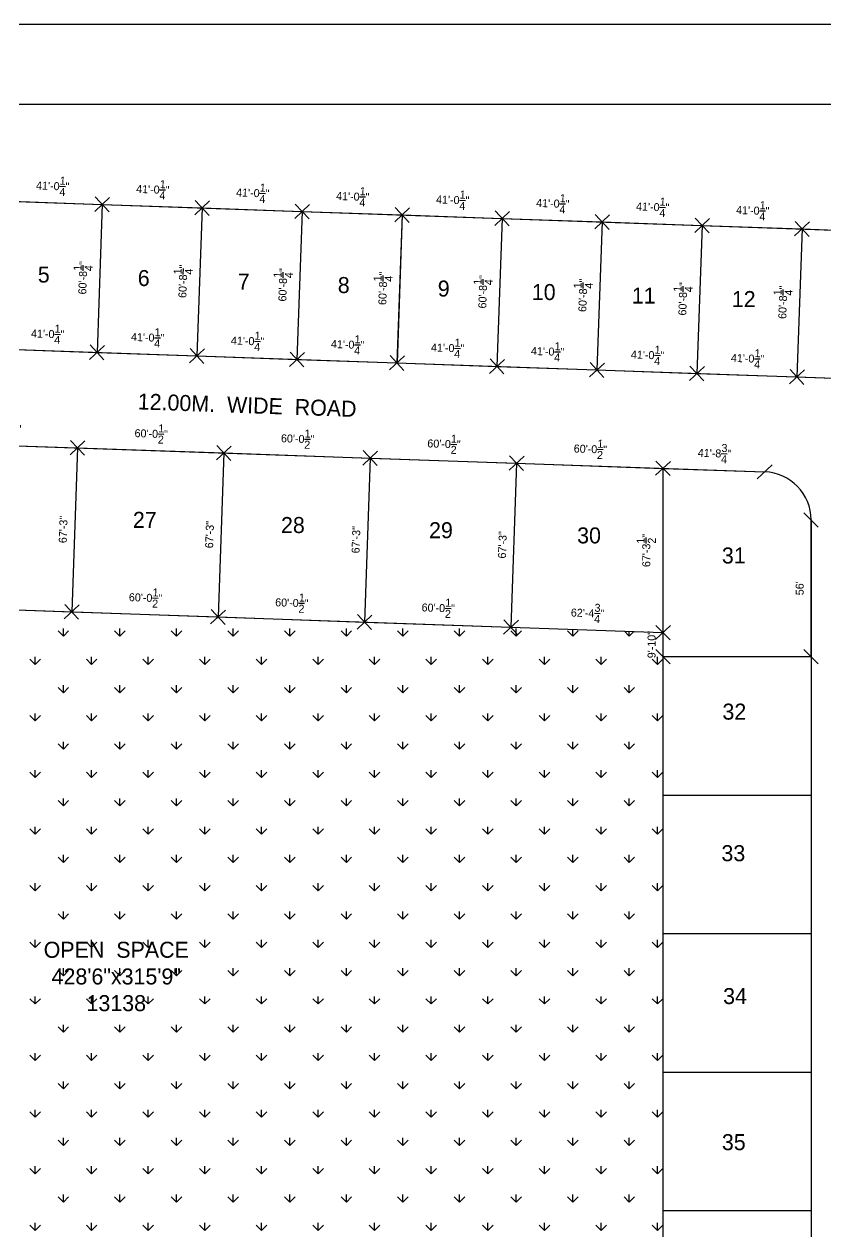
# Model space of a CAD drawing. Header units: inches. Extents: x 250 to 814, y -1477 to -285.
# Drawn here: x 511.05 to 521.06, y -847.08 to -831.99 of the extents above; entities that cross this region are included whole.
import ezdxf

# ---------------------------------------------------------------- set-up
doc = ezdxf.new("R2010")
doc.units = ezdxf.units.IN
doc.header["$MEASUREMENT"] = 0
doc.styles.get("Standard").update_dxf_attribs({"font": 'FRAMDCN.TTF', "height": 0.2})
doc.styles.add('style1', font='FRAMDCN.TTF', dxfattribs={"height": 0.1})
doc.dimstyles.new('Copy of 1000', dxfattribs={"dimtxt": 0.18, "dimasz": 0.18, "dimexe": 0.18, "dimexo": 0.0625, "dimgap": 0.09, "dimtad": 1, "dimtoh": 1, "dimlfac": 393.7, "dimzin": 0, "dimdsep": 46, "dimlunit": 4, "dimtxsty": 'Standard', "dimblk": 'OBLIQUE', "dimcen": 0.09, "dimse1": 1, "dimse2": 1, "dimadec": 0, "dimazin": 0, "dimtfac": 1, "dimtofl": 0, "dimtmove": 0, "dimatfit": 3, "dimfxl": 1, "dimtolj": 1, "dimtzin": 0, "dimarcsym": 0})

# ---------------------------------------------------------------- blocks, each defined once
blk = doc.blocks.new('_Oblique')
at = {"color": 0, "linetype": 'ByBlock', "lineweight": -2}
blk.add_line((-0.5, -0.5), (0.5, 0.5), dxfattribs=at)
blk = doc.blocks.new('*D43')
at = {"color": 0, "lineweight": -2, "transparency": 16777216}
blk.add_line((510.772, -834.198), (512.022, -834.241), dxfattribs=at)
at = {"layer": 'Defpoints', "color": 0, "transparency": 16777216}
for p in [(510.772, -834.198), (512.022, -834.241), (512.022, -834.241)]:
    blk.add_point(p, dxfattribs=at)
at = {"color": 0, "lineweight": -2, "transparency": 16777216, "xscale": 0.18, "yscale": 0.18, "zscale": 0.18}
for p, rotation in [((510.772, -834.198), 177.9953626164043), ((512.022, -834.241), 357.9953626164043)]:
    blk.add_blockref('_Oblique', p, dxfattribs=dict(at, rotation=rotation))
at = {"color": 0, "transparency": 16777216, "insert": (511.404, -834.011), "char_height": 0.1, "attachment_point": 5, "rotation": 357.9954, "style": 'style1'}
blk.add_mtext('\\A1;41\'-0{\\H1.000000x;\\S1/4;}"', dxfattribs=at)
blk = doc.blocks.new('*D44')
at = {"color": 0, "lineweight": -2, "transparency": 16777216}
blk.add_line((512.022, -834.241), (513.271, -834.285), dxfattribs=at)
at = {"layer": 'Defpoints', "color": 0, "transparency": 16777216}
for p in [(512.022, -834.241), (513.271, -834.285), (513.271, -834.285)]:
    blk.add_point(p, dxfattribs=at)
at = {"color": 0, "lineweight": -2, "transparency": 16777216, "xscale": 0.18, "yscale": 0.18, "zscale": 0.18}
for p, rotation in [((512.022, -834.241), 177.9953626164043), ((513.271, -834.285), 357.9953626164043)]:
    blk.add_blockref('_Oblique', p, dxfattribs=dict(at, rotation=rotation))
at = {"color": 0, "transparency": 16777216, "insert": (512.654, -834.054), "char_height": 0.1, "attachment_point": 5, "rotation": 357.9954, "style": 'style1'}
blk.add_mtext('\\A1;41\'-0{\\H1.000000x;\\S1/4;}"', dxfattribs=at)
blk = doc.blocks.new('*D45')
at = {"color": 0, "lineweight": -2, "transparency": 16777216}
blk.add_line((513.271, -834.285), (514.52, -834.329), dxfattribs=at)
at = {"layer": 'Defpoints', "color": 0, "transparency": 16777216}
for p in [(513.271, -834.285), (514.52, -834.329), (514.52, -834.329)]:
    blk.add_point(p, dxfattribs=at)
at = {"color": 0, "lineweight": -2, "transparency": 16777216, "xscale": 0.18, "yscale": 0.18, "zscale": 0.18}
for p, rotation in [((513.271, -834.285), 177.9953626164044), ((514.52, -834.329), 357.9953626164045)]:
    blk.add_blockref('_Oblique', p, dxfattribs=dict(at, rotation=rotation))
at = {"color": 0, "transparency": 16777216, "insert": (513.903, -834.098), "char_height": 0.1, "attachment_point": 5, "rotation": 357.9954, "style": 'style1'}
blk.add_mtext('\\A1;41\'-0{\\H1.000000x;\\S1/4;}"', dxfattribs=at)
blk = doc.blocks.new('*D46')
at = {"color": 0, "lineweight": -2, "transparency": 16777216}
blk.add_line((514.52, -834.329), (515.769, -834.372), dxfattribs=at)
at = {"layer": 'Defpoints', "color": 0, "transparency": 16777216}
for p in [(514.52, -834.329), (515.769, -834.372), (515.769, -834.372)]:
    blk.add_point(p, dxfattribs=at)
at = {"color": 0, "lineweight": -2, "transparency": 16777216, "xscale": 0.18, "yscale": 0.18, "zscale": 0.18}
for p, rotation in [((514.52, -834.329), 177.9953626164043), ((515.769, -834.372), 357.9953626164043)]:
    blk.add_blockref('_Oblique', p, dxfattribs=dict(at, rotation=rotation))
at = {"color": 0, "transparency": 16777216, "insert": (515.152, -834.142), "char_height": 0.1, "attachment_point": 5, "rotation": 357.9954, "style": 'style1'}
blk.add_mtext('\\A1;41\'-0{\\H1.000000x;\\S1/4;}"', dxfattribs=at)
blk = doc.blocks.new('*D47')
at = {"color": 0, "lineweight": -2, "transparency": 16777216}
blk.add_line((515.769, -834.372), (517.019, -834.416), dxfattribs=at)
at = {"layer": 'Defpoints', "color": 0, "transparency": 16777216}
for p in [(515.769, -834.372), (517.019, -834.416), (517.019, -834.416)]:
    blk.add_point(p, dxfattribs=at)
at = {"color": 0, "lineweight": -2, "transparency": 16777216, "xscale": 0.18, "yscale": 0.18, "zscale": 0.18}
for p, rotation in [((515.769, -834.372), 177.9953626164043), ((517.019, -834.416), 357.9953626164043)]:
    blk.add_blockref('_Oblique', p, dxfattribs=dict(at, rotation=rotation))
at = {"color": 0, "transparency": 16777216, "insert": (516.401, -834.185), "char_height": 0.1, "attachment_point": 5, "rotation": 357.9954, "style": 'style1'}
blk.add_mtext('\\A1;41\'-0{\\H1.000000x;\\S1/4;}"', dxfattribs=at)
blk = doc.blocks.new('*D48')
at = {"color": 0, "lineweight": -2, "transparency": 16777216}
blk.add_line((517.019, -834.416), (518.268, -834.46), dxfattribs=at)
at = {"layer": 'Defpoints', "color": 0, "transparency": 16777216}
for p in [(517.019, -834.416), (518.268, -834.46), (518.268, -834.46)]:
    blk.add_point(p, dxfattribs=at)
at = {"color": 0, "lineweight": -2, "transparency": 16777216, "xscale": 0.18, "yscale": 0.18, "zscale": 0.18}
for p, rotation in [((517.019, -834.416), 177.9953626164043), ((518.268, -834.46), 357.9953626164043)]:
    blk.add_blockref('_Oblique', p, dxfattribs=dict(at, rotation=rotation))
at = {"color": 0, "transparency": 16777216, "insert": (517.651, -834.229), "char_height": 0.1, "attachment_point": 5, "rotation": 357.9954, "style": 'style1'}
blk.add_mtext('\\A1;41\'-0{\\H1.000000x;\\S1/4;}"', dxfattribs=at)
blk = doc.blocks.new('*D49')
at = {"color": 0, "lineweight": -2, "transparency": 16777216}
blk.add_line((518.268, -834.46), (519.517, -834.504), dxfattribs=at)
at = {"layer": 'Defpoints', "color": 0, "transparency": 16777216}
for p in [(518.268, -834.46), (519.517, -834.504), (519.517, -834.504)]:
    blk.add_point(p, dxfattribs=at)
at = {"color": 0, "lineweight": -2, "transparency": 16777216, "xscale": 0.18, "yscale": 0.18, "zscale": 0.18}
for p, rotation in [((518.268, -834.46), 177.9953626164043), ((519.517, -834.504), 357.9953626164043)]:
    blk.add_blockref('_Oblique', p, dxfattribs=dict(at, rotation=rotation))
at = {"color": 0, "transparency": 16777216, "insert": (518.9, -834.273), "char_height": 0.1, "attachment_point": 5, "rotation": 357.9954, "style": 'style1'}
blk.add_mtext('\\A1;41\'-0{\\H1.000000x;\\S1/4;}"', dxfattribs=at)
blk = doc.blocks.new('*D50')
at = {"color": 0, "lineweight": -2, "transparency": 16777216}
blk.add_line((519.517, -834.504), (520.766, -834.547), dxfattribs=at)
at = {"layer": 'Defpoints', "color": 0, "transparency": 16777216}
for p in [(519.517, -834.504), (520.766, -834.547), (520.766, -834.547)]:
    blk.add_point(p, dxfattribs=at)
at = {"color": 0, "lineweight": -2, "transparency": 16777216, "xscale": 0.18, "yscale": 0.18, "zscale": 0.18}
for p, rotation in [((519.517, -834.504), 177.9953626164043), ((520.766, -834.547), 357.9953626164043)]:
    blk.add_blockref('_Oblique', p, dxfattribs=dict(at, rotation=rotation))
at = {"color": 0, "transparency": 16777216, "insert": (520.149, -834.317), "char_height": 0.1, "attachment_point": 5, "rotation": 357.9954, "style": 'style1'}
blk.add_mtext('\\A1;41\'-0{\\H1.000000x;\\S1/4;}"', dxfattribs=at)
blk = doc.blocks.new('*D51')
at = {"color": 0, "lineweight": -2, "transparency": 16777216}
blk.add_line((520.766, -834.547), (522.078, -834.593), dxfattribs=at)
at = {"layer": 'Defpoints', "color": 0, "transparency": 16777216}
for p in [(520.766, -834.547), (522.078, -834.593), (522.078, -834.593)]:
    blk.add_point(p, dxfattribs=at)
at = {"color": 0, "lineweight": -2, "transparency": 16777216, "xscale": 0.18, "yscale": 0.18, "zscale": 0.18}
for p, rotation in [((520.766, -834.547), 177.9953626164304), ((522.078, -834.593), 357.9953626164305)]:
    blk.add_blockref('_Oblique', p, dxfattribs=dict(at, rotation=rotation))
at = {"color": 0, "transparency": 16777216, "insert": (521.43, -834.36), "char_height": 0.1, "attachment_point": 5, "rotation": 357.9954, "style": 'style1'}
blk.add_mtext('\\A1;43\'-0{\\H1.000000x;\\S3/4;}"', dxfattribs=at)
blk = doc.blocks.new('*D55')
at = {"color": 0, "lineweight": -2, "transparency": 16777216}
blk.add_line((510.708, -836.046), (511.957, -836.09), dxfattribs=at)
at = {"layer": 'Defpoints', "color": 0, "transparency": 16777216}
for p in [(510.708, -836.046), (511.957, -836.09), (511.957, -836.09)]:
    blk.add_point(p, dxfattribs=at)
at = {"color": 0, "lineweight": -2, "transparency": 16777216, "xscale": 0.18, "yscale": 0.18, "zscale": 0.18}
for p, rotation in [((510.708, -836.046), 177.9953626164044), ((511.957, -836.09), 357.9953626164043)]:
    blk.add_blockref('_Oblique', p, dxfattribs=dict(at, rotation=rotation))
at = {"color": 0, "transparency": 16777216, "insert": (511.34, -835.859), "char_height": 0.1, "attachment_point": 5, "rotation": 357.9954, "style": 'style1'}
blk.add_mtext('\\A1;41\'-0{\\H1.000000x;\\S1/4;}"', dxfattribs=at)
blk = doc.blocks.new('*D56')
at = {"color": 0, "lineweight": -2, "transparency": 16777216}
blk.add_line((511.957, -836.09), (513.206, -836.134), dxfattribs=at)
at = {"layer": 'Defpoints', "color": 0, "transparency": 16777216}
for p in [(511.957, -836.09), (513.206, -836.134), (513.206, -836.134)]:
    blk.add_point(p, dxfattribs=at)
at = {"color": 0, "lineweight": -2, "transparency": 16777216, "xscale": 0.18, "yscale": 0.18, "zscale": 0.18}
for p, rotation in [((511.957, -836.09), 177.9953626164043), ((513.206, -836.134), 357.9953626164043)]:
    blk.add_blockref('_Oblique', p, dxfattribs=dict(at, rotation=rotation))
at = {"color": 0, "transparency": 16777216, "insert": (512.589, -835.903), "char_height": 0.1, "attachment_point": 5, "rotation": 357.9954, "style": 'style1'}
blk.add_mtext('\\A1;41\'-0{\\H1.000000x;\\S1/4;}"', dxfattribs=at)
blk = doc.blocks.new('*D57')
at = {"color": 0, "lineweight": -2, "transparency": 16777216}
blk.add_line((513.206, -836.134), (514.455, -836.178), dxfattribs=at)
at = {"layer": 'Defpoints', "color": 0, "transparency": 16777216}
for p in [(513.206, -836.134), (514.455, -836.178), (514.455, -836.178)]:
    blk.add_point(p, dxfattribs=at)
at = {"color": 0, "lineweight": -2, "transparency": 16777216, "xscale": 0.18, "yscale": 0.18, "zscale": 0.18}
for p, rotation in [((513.206, -836.134), 177.9953626164043), ((514.455, -836.178), 357.9953626164043)]:
    blk.add_blockref('_Oblique', p, dxfattribs=dict(at, rotation=rotation))
at = {"color": 0, "transparency": 16777216, "insert": (513.838, -835.947), "char_height": 0.1, "attachment_point": 5, "rotation": 357.9954, "style": 'style1'}
blk.add_mtext('\\A1;41\'-0{\\H1.000000x;\\S1/4;}"', dxfattribs=at)
blk = doc.blocks.new('*D58')
at = {"color": 0, "lineweight": -2, "transparency": 16777216}
blk.add_line((514.455, -836.178), (515.705, -836.221), dxfattribs=at)
at = {"layer": 'Defpoints', "color": 0, "transparency": 16777216}
for p in [(514.455, -836.178), (515.705, -836.221), (515.705, -836.221)]:
    blk.add_point(p, dxfattribs=at)
at = {"color": 0, "lineweight": -2, "transparency": 16777216, "xscale": 0.18, "yscale": 0.18, "zscale": 0.18}
for p, rotation in [((514.455, -836.178), 177.9953626164044), ((515.705, -836.221), 357.9953626164045)]:
    blk.add_blockref('_Oblique', p, dxfattribs=dict(at, rotation=rotation))
at = {"color": 0, "transparency": 16777216, "insert": (515.087, -835.991), "char_height": 0.1, "attachment_point": 5, "rotation": 357.9954, "style": 'style1'}
blk.add_mtext('\\A1;41\'-0{\\H1.000000x;\\S1/4;}"', dxfattribs=at)
blk = doc.blocks.new('*D59')
at = {"color": 0, "lineweight": -2, "transparency": 16777216}
blk.add_line((515.705, -836.221), (516.954, -836.265), dxfattribs=at)
at = {"layer": 'Defpoints', "color": 0, "transparency": 16777216}
for p in [(515.705, -836.221), (516.954, -836.265), (516.954, -836.265)]:
    blk.add_point(p, dxfattribs=at)
at = {"color": 0, "lineweight": -2, "transparency": 16777216, "xscale": 0.18, "yscale": 0.18, "zscale": 0.18}
for p, rotation in [((515.705, -836.221), 177.9953626164043), ((516.954, -836.265), 357.9953626164043)]:
    blk.add_blockref('_Oblique', p, dxfattribs=dict(at, rotation=rotation))
at = {"color": 0, "transparency": 16777216, "insert": (516.337, -836.034), "char_height": 0.1, "attachment_point": 5, "rotation": 357.9954, "style": 'style1'}
blk.add_mtext('\\A1;41\'-0{\\H1.000000x;\\S1/4;}"', dxfattribs=at)
blk = doc.blocks.new('*D60')
at = {"color": 0, "lineweight": -2, "transparency": 16777216}
blk.add_line((516.954, -836.265), (518.203, -836.309), dxfattribs=at)
at = {"layer": 'Defpoints', "color": 0, "transparency": 16777216}
for p in [(516.954, -836.265), (518.203, -836.309), (518.203, -836.309)]:
    blk.add_point(p, dxfattribs=at)
at = {"color": 0, "lineweight": -2, "transparency": 16777216, "xscale": 0.18, "yscale": 0.18, "zscale": 0.18}
for p, rotation in [((516.954, -836.265), 177.9953626164043), ((518.203, -836.309), 357.9953626164043)]:
    blk.add_blockref('_Oblique', p, dxfattribs=dict(at, rotation=rotation))
at = {"color": 0, "transparency": 16777216, "insert": (517.586, -836.078), "char_height": 0.1, "attachment_point": 5, "rotation": 357.9954, "style": 'style1'}
blk.add_mtext('\\A1;41\'-0{\\H1.000000x;\\S1/4;}"', dxfattribs=at)
blk = doc.blocks.new('*D61')
at = {"color": 0, "lineweight": -2, "transparency": 16777216}
blk.add_line((518.203, -836.309), (519.452, -836.353), dxfattribs=at)
at = {"layer": 'Defpoints', "color": 0, "transparency": 16777216}
for p in [(518.203, -836.309), (519.452, -836.353), (519.452, -836.353)]:
    blk.add_point(p, dxfattribs=at)
at = {"color": 0, "lineweight": -2, "transparency": 16777216, "xscale": 0.18, "yscale": 0.18, "zscale": 0.18}
for p, rotation in [((518.203, -836.309), 177.9953626164044), ((519.452, -836.353), 357.9953626164045)]:
    blk.add_blockref('_Oblique', p, dxfattribs=dict(at, rotation=rotation))
at = {"color": 0, "transparency": 16777216, "insert": (518.835, -836.122), "char_height": 0.1, "attachment_point": 5, "rotation": 357.9954, "style": 'style1'}
blk.add_mtext('\\A1;41\'-0{\\H1.000000x;\\S1/4;}"', dxfattribs=at)
blk = doc.blocks.new('*D62')
at = {"color": 0, "lineweight": -2, "transparency": 16777216}
blk.add_line((519.452, -836.353), (520.702, -836.396), dxfattribs=at)
at = {"layer": 'Defpoints', "color": 0, "transparency": 16777216}
for p in [(519.452, -836.353), (520.702, -836.396), (520.702, -836.396)]:
    blk.add_point(p, dxfattribs=at)
at = {"color": 0, "lineweight": -2, "transparency": 16777216, "xscale": 0.18, "yscale": 0.18, "zscale": 0.18}
for p, rotation in [((519.452, -836.353), 177.9953626164043), ((520.702, -836.396), 357.9953626164043)]:
    blk.add_blockref('_Oblique', p, dxfattribs=dict(at, rotation=rotation))
at = {"color": 0, "transparency": 16777216, "insert": (520.084, -836.165), "char_height": 0.1, "attachment_point": 5, "rotation": 357.9954, "style": 'style1'}
blk.add_mtext('\\A1;41\'-0{\\H1.000000x;\\S1/4;}"', dxfattribs=at)
blk = doc.blocks.new('*D63')
at = {"color": 0, "lineweight": -2, "transparency": 16777216}
blk.add_line((520.702, -836.396), (522.078, -836.444), dxfattribs=at)
at = {"layer": 'Defpoints', "color": 0, "transparency": 16777216}
for p in [(520.702, -836.396), (522.078, -836.444), (522.078, -836.444)]:
    blk.add_point(p, dxfattribs=at)
at = {"color": 0, "lineweight": -2, "transparency": 16777216, "xscale": 0.18, "yscale": 0.18, "zscale": 0.18}
for p, rotation in [((520.702, -836.396), 177.9953626164006), ((522.078, -836.444), 357.9953626164007)]:
    blk.add_blockref('_Oblique', p, dxfattribs=dict(at, rotation=rotation))
at = {"color": 0, "transparency": 16777216, "insert": (521.397, -836.211), "char_height": 0.1, "attachment_point": 5, "rotation": 357.9954, "style": 'style1'}
blk.add_mtext('\\A1;45\'-2{\\H1.000000x;\\S1/4;}"', dxfattribs=at)
blk = doc.blocks.new('*D66')
at = {"color": 0, "lineweight": -2, "transparency": 16777216}
blk.add_line((512.022, -834.241), (511.957, -836.09), dxfattribs=at)
at = {"layer": 'Defpoints', "color": 0, "transparency": 16777216}
for p in [(512.022, -834.241), (511.957, -836.09), (511.957, -836.09)]:
    blk.add_point(p, dxfattribs=at)
at = {"color": 0, "lineweight": -2, "transparency": 16777216, "xscale": 0.18, "yscale": 0.18, "zscale": 0.18}
for p, rotation in [((512.022, -834.241), 87.99536261640873), ((511.957, -836.09), 267.9953626164087)]:
    blk.add_blockref('_Oblique', p, dxfattribs=dict(at, rotation=rotation))
at = {"color": 0, "transparency": 16777216, "insert": (511.78, -835.158), "char_height": 0.1, "attachment_point": 5, "rotation": 87.9954, "style": 'style1'}
blk.add_mtext('\\A1;60\'-8{\\H1.000000x;\\S1/4;}"', dxfattribs=at)
blk = doc.blocks.new('*D67')
at = {"color": 0, "lineweight": -2, "transparency": 16777216}
blk.add_line((513.271, -834.285), (513.206, -836.134), dxfattribs=at)
at = {"layer": 'Defpoints', "color": 0, "transparency": 16777216}
for p in [(513.271, -834.285), (513.206, -836.134), (513.206, -836.134)]:
    blk.add_point(p, dxfattribs=at)
at = {"color": 0, "lineweight": -2, "transparency": 16777216, "xscale": 0.18, "yscale": 0.18, "zscale": 0.18}
for p, rotation in [((513.271, -834.285), 87.99536261640873), ((513.206, -836.134), 267.9953626164087)]:
    blk.add_blockref('_Oblique', p, dxfattribs=dict(at, rotation=rotation))
at = {"color": 0, "transparency": 16777216, "insert": (513.03, -835.202), "char_height": 0.1, "attachment_point": 5, "rotation": 87.9954, "style": 'style1'}
blk.add_mtext('\\A1;60\'-8{\\H1.000000x;\\S1/4;}"', dxfattribs=at)
blk = doc.blocks.new('*D68')
at = {"color": 0, "lineweight": -2, "transparency": 16777216}
blk.add_line((514.52, -834.329), (514.455, -836.178), dxfattribs=at)
at = {"layer": 'Defpoints', "color": 0, "transparency": 16777216}
for p in [(514.52, -834.329), (514.455, -836.178), (514.455, -836.178)]:
    blk.add_point(p, dxfattribs=at)
at = {"color": 0, "lineweight": -2, "transparency": 16777216, "xscale": 0.18, "yscale": 0.18, "zscale": 0.18}
for p, rotation in [((514.52, -834.329), 87.99536261640873), ((514.455, -836.178), 267.9953626164087)]:
    blk.add_blockref('_Oblique', p, dxfattribs=dict(at, rotation=rotation))
at = {"color": 0, "transparency": 16777216, "insert": (514.279, -835.246), "char_height": 0.1, "attachment_point": 5, "rotation": 87.9954, "style": 'style1'}
blk.add_mtext('\\A1;60\'-8{\\H1.000000x;\\S1/4;}"', dxfattribs=at)
blk = doc.blocks.new('*D69')
at = {"color": 0, "lineweight": -2, "transparency": 16777216}
blk.add_line((515.769, -834.372), (515.705, -836.221), dxfattribs=at)
at = {"layer": 'Defpoints', "color": 0, "transparency": 16777216}
for p in [(515.769, -834.372), (515.705, -836.221), (515.705, -836.221)]:
    blk.add_point(p, dxfattribs=at)
at = {"color": 0, "lineweight": -2, "transparency": 16777216, "xscale": 0.18, "yscale": 0.18, "zscale": 0.18}
for p, rotation in [((515.769, -834.372), 87.99536261640873), ((515.705, -836.221), 267.9953626164087)]:
    blk.add_blockref('_Oblique', p, dxfattribs=dict(at, rotation=rotation))
at = {"color": 0, "transparency": 16777216, "insert": (515.528, -835.29), "char_height": 0.1, "attachment_point": 5, "rotation": 87.9954, "style": 'style1'}
blk.add_mtext('\\A1;60\'-8{\\H1.000000x;\\S1/4;}"', dxfattribs=at)
blk = doc.blocks.new('*D70')
at = {"color": 0, "lineweight": -2, "transparency": 16777216}
blk.add_line((517.019, -834.416), (516.954, -836.265), dxfattribs=at)
at = {"layer": 'Defpoints', "color": 0, "transparency": 16777216}
for p in [(517.019, -834.416), (516.954, -836.265), (516.954, -836.265)]:
    blk.add_point(p, dxfattribs=at)
at = {"color": 0, "lineweight": -2, "transparency": 16777216, "xscale": 0.18, "yscale": 0.18, "zscale": 0.18}
for p, rotation in [((517.019, -834.416), 87.99536261640873), ((516.954, -836.265), 267.9953626164087)]:
    blk.add_blockref('_Oblique', p, dxfattribs=dict(at, rotation=rotation))
at = {"color": 0, "transparency": 16777216, "insert": (516.777, -835.333), "char_height": 0.1, "attachment_point": 5, "rotation": 87.9954, "style": 'style1'}
blk.add_mtext('\\A1;60\'-8{\\H1.000000x;\\S1/4;}"', dxfattribs=at)
blk = doc.blocks.new('*D71')
at = {"color": 0, "lineweight": -2, "transparency": 16777216}
blk.add_line((518.268, -834.46), (518.203, -836.309), dxfattribs=at)
at = {"layer": 'Defpoints', "color": 0, "transparency": 16777216}
for p in [(518.268, -834.46), (518.203, -836.309), (518.203, -836.309)]:
    blk.add_point(p, dxfattribs=at)
at = {"color": 0, "lineweight": -2, "transparency": 16777216, "xscale": 0.18, "yscale": 0.18, "zscale": 0.18}
for p, rotation in [((518.268, -834.46), 87.99536261640873), ((518.203, -836.309), 267.9953626164087)]:
    blk.add_blockref('_Oblique', p, dxfattribs=dict(at, rotation=rotation))
at = {"color": 0, "transparency": 16777216, "insert": (518.027, -835.377), "char_height": 0.1, "attachment_point": 5, "rotation": 87.9954, "style": 'style1'}
blk.add_mtext('\\A1;60\'-8{\\H1.000000x;\\S1/4;}"', dxfattribs=at)
blk = doc.blocks.new('*D72')
at = {"color": 0, "lineweight": -2, "transparency": 16777216}
blk.add_line((519.517, -834.504), (519.452, -836.353), dxfattribs=at)
at = {"layer": 'Defpoints', "color": 0, "transparency": 16777216}
for p in [(519.517, -834.504), (519.452, -836.353), (519.452, -836.353)]:
    blk.add_point(p, dxfattribs=at)
at = {"color": 0, "lineweight": -2, "transparency": 16777216, "xscale": 0.18, "yscale": 0.18, "zscale": 0.18}
for p, rotation in [((519.517, -834.504), 87.99536261640873), ((519.452, -836.353), 267.9953626164087)]:
    blk.add_blockref('_Oblique', p, dxfattribs=dict(at, rotation=rotation))
at = {"color": 0, "transparency": 16777216, "insert": (519.276, -835.421), "char_height": 0.1, "attachment_point": 5, "rotation": 87.9954, "style": 'style1'}
blk.add_mtext('\\A1;60\'-8{\\H1.000000x;\\S1/4;}"', dxfattribs=at)
blk = doc.blocks.new('*D73')
at = {"color": 0, "lineweight": -2, "transparency": 16777216}
blk.add_line((520.766, -834.547), (520.702, -836.396), dxfattribs=at)
at = {"layer": 'Defpoints', "color": 0, "transparency": 16777216}
for p in [(520.766, -834.547), (520.702, -836.396), (520.702, -836.396)]:
    blk.add_point(p, dxfattribs=at)
at = {"color": 0, "lineweight": -2, "transparency": 16777216, "xscale": 0.18, "yscale": 0.18, "zscale": 0.18}
for p, rotation in [((520.766, -834.547), 87.99536261640873), ((520.702, -836.396), 267.9953626164087)]:
    blk.add_blockref('_Oblique', p, dxfattribs=dict(at, rotation=rotation))
at = {"color": 0, "transparency": 16777216, "insert": (520.525, -835.464), "char_height": 0.1, "attachment_point": 5, "rotation": 87.9954, "style": 'style1'}
blk.add_mtext('\\A1;60\'-8{\\H1.000000x;\\S1/4;}"', dxfattribs=at)
blk = doc.blocks.new('*D471')
at = {"color": 0, "lineweight": -2, "transparency": 16777216}
blk.add_line((517.199, -837.474), (519.028, -837.538), dxfattribs=at)
at = {"layer": 'Defpoints', "color": 0, "transparency": 16777216}
for p in [(517.199, -837.474), (519.028, -837.538), (519.028, -837.538)]:
    blk.add_point(p, dxfattribs=at)
at = {"color": 0, "lineweight": -2, "transparency": 16777216, "xscale": 0.18, "yscale": 0.18, "zscale": 0.18}
for p, rotation in [((517.199, -837.474), 177.9953626164054), ((519.028, -837.538), 357.9953626164054)]:
    blk.add_blockref('_Oblique', p, dxfattribs=dict(at, rotation=rotation))
at = {"color": 0, "transparency": 16777216, "insert": (518.121, -837.297), "char_height": 0.1, "attachment_point": 5, "rotation": 357.9954, "style": 'style1'}
blk.add_mtext('\\A1;60\'-0{\\H1.000000x;\\S1/2;}"', dxfattribs=at)
blk = doc.blocks.new('*D75')
at = {"color": 0, "lineweight": -2, "transparency": 16777216}
blk.add_line((515.37, -837.41), (517.199, -837.474), dxfattribs=at)
at = {"layer": 'Defpoints', "color": 0, "transparency": 16777216}
for p in [(515.37, -837.41), (517.199, -837.474), (517.199, -837.474)]:
    blk.add_point(p, dxfattribs=at)
at = {"color": 0, "lineweight": -2, "transparency": 16777216, "xscale": 0.18, "yscale": 0.18, "zscale": 0.18}
for p, rotation in [((515.37, -837.41), 177.9953626164054), ((517.199, -837.474), 357.9953626164054)]:
    blk.add_blockref('_Oblique', p, dxfattribs=dict(at, rotation=rotation))
at = {"color": 0, "transparency": 16777216, "insert": (516.292, -837.233), "char_height": 0.1, "attachment_point": 5, "rotation": 357.9954, "style": 'style1'}
blk.add_mtext('\\A1;60\'-0{\\H1.000000x;\\S1/2;}"', dxfattribs=at)
blk = doc.blocks.new('*D76')
at = {"color": 0, "lineweight": -2, "transparency": 16777216}
blk.add_line((513.541, -837.346), (515.37, -837.41), dxfattribs=at)
at = {"layer": 'Defpoints', "color": 0, "transparency": 16777216}
for p in [(513.541, -837.346), (515.37, -837.41), (515.37, -837.41)]:
    blk.add_point(p, dxfattribs=at)
at = {"color": 0, "lineweight": -2, "transparency": 16777216, "xscale": 0.18, "yscale": 0.18, "zscale": 0.18}
for p, rotation in [((513.541, -837.346), 177.9953626164055), ((515.37, -837.41), 357.9953626164055)]:
    blk.add_blockref('_Oblique', p, dxfattribs=dict(at, rotation=rotation))
at = {"color": 0, "transparency": 16777216, "insert": (514.463, -837.169), "char_height": 0.1, "attachment_point": 5, "rotation": 357.9954, "style": 'style1'}
blk.add_mtext('\\A1;60\'-0{\\H1.000000x;\\S1/2;}"', dxfattribs=at)
blk = doc.blocks.new('*D472')
at = {"color": 0, "lineweight": -2, "transparency": 16777216}
blk.add_line((517.128, -839.523), (519.028, -839.59), dxfattribs=at)
at = {"layer": 'Defpoints', "color": 0, "transparency": 16777216}
for p in [(517.128, -839.523), (519.028, -839.59), (519.028, -839.59)]:
    blk.add_point(p, dxfattribs=at)
at = {"color": 0, "lineweight": -2, "transparency": 16777216, "xscale": 0.18, "yscale": 0.18, "zscale": 0.18}
for p, rotation in [((517.128, -839.523), 177.9953626164058), ((519.028, -839.59), 357.9953626164058)]:
    blk.add_blockref('_Oblique', p, dxfattribs=dict(at, rotation=rotation))
at = {"color": 0, "transparency": 16777216, "insert": (518.085, -839.346), "char_height": 0.1, "attachment_point": 5, "rotation": 357.9954, "style": 'style1'}
blk.add_mtext('\\A1;62\'-4{\\H1.000000x;\\S3/4;}"', dxfattribs=at)
blk = doc.blocks.new('*D473')
at = {"color": 0, "lineweight": -2, "transparency": 16777216}
blk.add_line((515.299, -839.459), (517.128, -839.523), dxfattribs=at)
at = {"layer": 'Defpoints', "color": 0, "transparency": 16777216}
for p in [(515.299, -839.459), (517.128, -839.523), (517.128, -839.523)]:
    blk.add_point(p, dxfattribs=at)
at = {"color": 0, "lineweight": -2, "transparency": 16777216, "xscale": 0.18, "yscale": 0.18, "zscale": 0.18}
for p, rotation in [((515.299, -839.459), 177.9953626164125), ((517.128, -839.523), 357.9953626164126)]:
    blk.add_blockref('_Oblique', p, dxfattribs=dict(at, rotation=rotation))
at = {"color": 0, "transparency": 16777216, "insert": (516.22, -839.282), "char_height": 0.1, "attachment_point": 5, "rotation": 357.9954, "style": 'style1'}
blk.add_mtext('\\A1;60\'-0{\\H1.000000x;\\S1/2;}"', dxfattribs=at)
blk = doc.blocks.new('*D474')
at = {"color": 0, "lineweight": -2, "transparency": 16777216}
blk.add_line((513.47, -839.395), (515.299, -839.459), dxfattribs=at)
at = {"layer": 'Defpoints', "color": 0, "transparency": 16777216}
for p in [(513.47, -839.395), (515.299, -839.459), (515.299, -839.459)]:
    blk.add_point(p, dxfattribs=at)
at = {"color": 0, "lineweight": -2, "transparency": 16777216, "xscale": 0.18, "yscale": 0.18, "zscale": 0.18}
for p, rotation in [((513.47, -839.395), 177.9953626164551), ((515.299, -839.459), 357.9953626164552)]:
    blk.add_blockref('_Oblique', p, dxfattribs=dict(at, rotation=rotation))
at = {"color": 0, "transparency": 16777216, "insert": (514.391, -839.218), "char_height": 0.1, "attachment_point": 5, "rotation": 357.9954, "style": 'style1'}
blk.add_mtext('\\A1;60\'-0{\\H1.000000x;\\S1/2;}"', dxfattribs=at)
blk = doc.blocks.new('*D77')
at = {"color": 0, "lineweight": -2, "transparency": 16777216}
blk.add_line((511.713, -837.282), (513.541, -837.346), dxfattribs=at)
at = {"layer": 'Defpoints', "color": 0, "transparency": 16777216}
for p in [(511.713, -837.282), (513.541, -837.346), (513.541, -837.346)]:
    blk.add_point(p, dxfattribs=at)
at = {"color": 0, "lineweight": -2, "transparency": 16777216, "xscale": 0.18, "yscale": 0.18, "zscale": 0.18}
for p, rotation in [((511.713, -837.282), 177.9953626164054), ((513.541, -837.346), 357.9953626164054)]:
    blk.add_blockref('_Oblique', p, dxfattribs=dict(at, rotation=rotation))
at = {"color": 0, "transparency": 16777216, "insert": (512.634, -837.105), "char_height": 0.1, "attachment_point": 5, "rotation": 357.9954, "style": 'style1'}
blk.add_mtext('\\A1;60\'-0{\\H1.000000x;\\S1/2;}"', dxfattribs=at)
blk = doc.blocks.new('*D78')
at = {"color": 0, "lineweight": -2, "transparency": 16777216}
blk.add_line((511.641, -839.331), (513.47, -839.395), dxfattribs=at)
at = {"layer": 'Defpoints', "color": 0, "transparency": 16777216}
for p in [(511.641, -839.331), (513.47, -839.395), (513.47, -839.395)]:
    blk.add_point(p, dxfattribs=at)
at = {"color": 0, "lineweight": -2, "transparency": 16777216, "xscale": 0.18, "yscale": 0.18, "zscale": 0.18}
for p, rotation in [((511.641, -839.331), 177.9953626164551), ((513.47, -839.395), 357.9953626164552)]:
    blk.add_blockref('_Oblique', p, dxfattribs=dict(at, rotation=rotation))
at = {"color": 0, "transparency": 16777216, "insert": (512.563, -839.154), "char_height": 0.1, "attachment_point": 5, "rotation": 357.9954, "style": 'style1'}
blk.add_mtext('\\A1;60\'-0{\\H1.000000x;\\S1/2;}"', dxfattribs=at)
blk = doc.blocks.new('*D79')
at = {"color": 0, "lineweight": -2, "transparency": 16777216}
blk.add_line((509.884, -837.218), (511.713, -837.282), dxfattribs=at)
at = {"layer": 'Defpoints', "color": 0, "transparency": 16777216}
for p in [(509.884, -837.218), (511.713, -837.282), (511.713, -837.282)]:
    blk.add_point(p, dxfattribs=at)
at = {"color": 0, "lineweight": -2, "transparency": 16777216, "xscale": 0.18, "yscale": 0.18, "zscale": 0.18}
for p, rotation in [((509.884, -837.218), 177.9953626164054), ((511.713, -837.282), 357.9953626164054)]:
    blk.add_blockref('_Oblique', p, dxfattribs=dict(at, rotation=rotation))
at = {"color": 0, "transparency": 16777216, "insert": (510.805, -837.041), "char_height": 0.1, "attachment_point": 5, "rotation": 357.9954, "style": 'style1'}
blk.add_mtext('\\A1;60\'-0{\\H1.000000x;\\S1/2;}"', dxfattribs=at)
blk = doc.blocks.new('*D80')
at = {"color": 0, "lineweight": -2, "transparency": 16777216}
blk.add_line((509.812, -839.267), (511.641, -839.331), dxfattribs=at)
at = {"layer": 'Defpoints', "color": 0, "transparency": 16777216}
for p in [(509.812, -839.267), (511.641, -839.331), (511.641, -839.331)]:
    blk.add_point(p, dxfattribs=at)
at = {"color": 0, "lineweight": -2, "transparency": 16777216, "xscale": 0.18, "yscale": 0.18, "zscale": 0.18}
for p, rotation in [((509.812, -839.267), 177.9953626164552), ((511.641, -839.331), 357.9953626164553)]:
    blk.add_blockref('_Oblique', p, dxfattribs=dict(at, rotation=rotation))
at = {"color": 0, "transparency": 16777216, "insert": (510.734, -839.09), "char_height": 0.1, "attachment_point": 5, "rotation": 357.9954, "style": 'style1'}
blk.add_mtext('\\A1;60\'-0{\\H1.000000x;\\S1/2;}"', dxfattribs=at)
blk = doc.blocks.new('*D84')
at = {"color": 0, "lineweight": -2, "transparency": 16777216}
blk.add_line((519.028, -837.538), (519.028, -839.59), dxfattribs=at)
at = {"layer": 'Defpoints', "color": 0, "transparency": 16777216}
for p in [(519.028, -837.538), (519.028, -839.59), (519.028, -839.59)]:
    blk.add_point(p, dxfattribs=at)
at = {"color": 0, "lineweight": -2, "transparency": 16777216, "xscale": 0.18, "yscale": 0.18, "zscale": 0.18}
for p, rotation in [((519.028, -837.538), 90), ((519.028, -839.59), 270)]:
    blk.add_blockref('_Oblique', p, dxfattribs=dict(at, rotation=rotation))
at = {"color": 0, "transparency": 16777216, "insert": (518.819, -838.564), "char_height": 0.1, "attachment_point": 5, "rotation": 90, "style": 'style1'}
blk.add_mtext('\\A1;67\'-3{\\H1.000000x;\\S1/2;}"', dxfattribs=at)
blk = doc.blocks.new('*D475')
at = {"color": 0, "lineweight": -2, "transparency": 16777216}
blk.add_line((517.199, -837.474), (517.128, -839.523), dxfattribs=at)
at = {"layer": 'Defpoints', "color": 0, "transparency": 16777216}
for p in [(517.199, -837.474), (517.128, -839.523), (517.128, -839.523)]:
    blk.add_point(p, dxfattribs=at)
at = {"color": 0, "lineweight": -2, "transparency": 16777216, "xscale": 0.18, "yscale": 0.18, "zscale": 0.18}
for p, rotation in [((517.199, -837.474), 87.99536261641047), ((517.128, -839.523), 267.9953626164105)]:
    blk.add_blockref('_Oblique', p, dxfattribs=dict(at, rotation=rotation))
at = {"color": 0, "transparency": 16777216, "insert": (517.022, -838.494), "char_height": 0.1, "attachment_point": 5, "rotation": 87.9954, "style": 'style1'}
blk.add_mtext('\\A1;67\'-3"', dxfattribs=at)
blk = doc.blocks.new('*D85')
at = {"color": 0, "lineweight": -2, "transparency": 16777216}
blk.add_line((515.37, -837.41), (515.299, -839.459), dxfattribs=at)
at = {"layer": 'Defpoints', "color": 0, "transparency": 16777216}
for p in [(515.37, -837.41), (515.299, -839.459), (515.299, -839.459)]:
    blk.add_point(p, dxfattribs=at)
at = {"color": 0, "lineweight": -2, "transparency": 16777216, "xscale": 0.18, "yscale": 0.18, "zscale": 0.18}
for p, rotation in [((515.37, -837.41), 87.99536261641047), ((515.299, -839.459), 267.9953626164105)]:
    blk.add_blockref('_Oblique', p, dxfattribs=dict(at, rotation=rotation))
at = {"color": 0, "transparency": 16777216, "insert": (515.193, -838.43), "char_height": 0.1, "attachment_point": 5, "rotation": 87.9954, "style": 'style1'}
blk.add_mtext('\\A1;67\'-3"', dxfattribs=at)
blk = doc.blocks.new('*D86')
at = {"color": 0, "lineweight": -2, "transparency": 16777216}
blk.add_line((513.541, -837.346), (513.47, -839.395), dxfattribs=at)
at = {"layer": 'Defpoints', "color": 0, "transparency": 16777216}
for p in [(513.541, -837.346), (513.47, -839.395), (513.47, -839.395)]:
    blk.add_point(p, dxfattribs=at)
at = {"color": 0, "lineweight": -2, "transparency": 16777216, "xscale": 0.18, "yscale": 0.18, "zscale": 0.18}
for p, rotation in [((513.541, -837.346), 87.99536261641367), ((513.47, -839.395), 267.9953626164137)]:
    blk.add_blockref('_Oblique', p, dxfattribs=dict(at, rotation=rotation))
at = {"color": 0, "transparency": 16777216, "insert": (513.364, -838.366), "char_height": 0.1, "attachment_point": 5, "rotation": 87.9954, "style": 'style1'}
blk.add_mtext('\\A1;67\'-3"', dxfattribs=at)
blk = doc.blocks.new('*D87')
at = {"color": 0, "lineweight": -2, "transparency": 16777216}
blk.add_line((511.713, -837.282), (511.641, -839.331), dxfattribs=at)
at = {"layer": 'Defpoints', "color": 0, "transparency": 16777216}
for p in [(511.713, -837.282), (511.641, -839.331), (511.641, -839.331)]:
    blk.add_point(p, dxfattribs=at)
at = {"color": 0, "lineweight": -2, "transparency": 16777216, "xscale": 0.18, "yscale": 0.18, "zscale": 0.18}
for p, rotation in [((511.713, -837.282), 87.99536261641207), ((511.641, -839.331), 267.9953626164121)]:
    blk.add_blockref('_Oblique', p, dxfattribs=dict(at, rotation=rotation))
at = {"color": 0, "transparency": 16777216, "insert": (511.535, -838.302), "char_height": 0.1, "attachment_point": 5, "rotation": 87.9954, "style": 'style1'}
blk.add_mtext('\\A1;67\'-3"', dxfattribs=at)
blk = doc.blocks.new('*D479')
at = {"color": 0, "lineweight": -2, "transparency": 16777216}
blk.add_line((519.028, -837.538), (520.299, -837.583), dxfattribs=at)
at = {"layer": 'Defpoints', "color": 0, "transparency": 16777216}
for p in [(519.028, -837.538), (520.299, -837.583), (520.299, -837.583)]:
    blk.add_point(p, dxfattribs=at)
at = {"color": 0, "lineweight": -2, "transparency": 16777216, "xscale": 0.18, "yscale": 0.18, "zscale": 0.18}
for p, rotation in [((519.028, -837.538), 177.9953626163378), ((520.299, -837.583), 357.9953626163379)]:
    blk.add_blockref('_Oblique', p, dxfattribs=dict(at, rotation=rotation))
at = {"color": 0, "transparency": 16777216, "insert": (519.671, -837.35), "char_height": 0.1, "attachment_point": 5, "rotation": 357.9954, "style": 'style1'}
blk.add_mtext('\\A1;41\'-8{\\H1.000000x;\\S3/4;}"', dxfattribs=at)
blk = doc.blocks.new('*D480')
at = {"color": 0, "lineweight": -2, "transparency": 16777216}
blk.add_line((520.878, -839.89), (520.878, -838.183), dxfattribs=at)
at = {"layer": 'Defpoints', "color": 0, "transparency": 16777216}
for p in [(520.878, -838.183), (520.878, -838.183), (520.878, -839.89)]:
    blk.add_point(p, dxfattribs=at)
at = {"color": 0, "lineweight": -2, "transparency": 16777216, "xscale": 0.18, "yscale": 0.18, "zscale": 0.18}
for p, rotation in [((520.878, -838.183), 90), ((520.878, -839.89), 270)]:
    blk.add_blockref('_Oblique', p, dxfattribs=dict(at, rotation=rotation))
at = {"color": 0, "transparency": 16777216, "insert": (520.736, -839.036), "char_height": 0.1, "attachment_point": 5, "rotation": 90, "style": 'style1'}
blk.add_mtext("\\A1;56'", dxfattribs=at)
blk = doc.blocks.new('*D482')
at = {"color": 0, "lineweight": -2, "transparency": 16777216}
blk.add_line((519.028, -839.59), (519.028, -839.89), dxfattribs=at)
at = {"layer": 'Defpoints', "color": 0, "transparency": 16777216}
for p in [(519.028, -839.59), (519.028, -839.89), (519.028, -839.89)]:
    blk.add_point(p, dxfattribs=at)
at = {"color": 0, "lineweight": -2, "transparency": 16777216, "xscale": 0.18, "yscale": 0.18, "zscale": 0.18}
for p, rotation in [((519.028, -839.59), 90), ((519.028, -839.89), 270)]:
    blk.add_blockref('_Oblique', p, dxfattribs=dict(at, rotation=rotation))
at = {"color": 0, "transparency": 16777216, "insert": (518.886, -839.74), "char_height": 0.1, "attachment_point": 5, "rotation": 90, "style": 'style1'}
blk.add_mtext('\\A1;9\'-10"', dxfattribs=at)
blk = doc.blocks.new('1234')
h = blk.add_hatch()
h.set_pattern_fill('GRASS', color=3, scale=0.5, style=0)
h.set_pattern_definition([(90, (100, -100), (-0.35355339, 0.35355339), [0.09375, -0.61335678]), (45, (100, -100), (-0.3535534, 0.3535534), [0.09375, -0.40625]), (135, (100, -100), (-0.3535534, -0.3535534), [0.09375, -0.40625])])
h.paths.add_polyline_path([(505.967029, -839.132481), (504.825411, -847.250485), (519.028091, -850.58803), (519.028091, -839.589642)])
h.paths.add_polyline_path([(511.249069, -843.402213), (513.146432, -843.402213), (513.146432, -844.383532), (511.249069, -844.383532)], flags=24)
blk.add_line((506.784576, -834.057974), (528.751649, -834.826861))
at = {"color": 1}
for p, q in [((512.021708, -834.241283), (511.956995, -836.090151)), ((513.270943, -834.285008), (513.20623, -836.133876)), ((514.520178, -834.328734), (514.455465, -836.177601)), ((515.769413, -834.372459), (515.7047, -836.221327)), ((517.018648, -834.416185), (516.953935, -836.265052)), ((518.267883, -834.45991), (518.20317, -836.308778)), ((519.517118, -834.503636), (519.452405, -836.352503)), ((520.766353, -834.547361), (520.70164, -836.396229)), ((505.517706, -835.864764), (522.078091, -836.444407)), ((506.793989, -837.110171), (520.299079, -837.582873)), ((511.712571, -837.28233), (511.640861, -839.331075)), ((513.541451, -837.346344), (513.469741, -839.39509)), ((515.370331, -837.410358), (515.298621, -839.459104)), ((517.199211, -837.474372), (517.127501, -839.523118)), ((519.028091, -837.538387), (519.028091, -852.64251)), ((520.878091, -838.182506), (520.878091, -852.319908)), ((505.967029, -839.132481), (519.028091, -839.589642)), ((519.028091, -839.889642), (520.878091, -839.889642)), ((519.028091, -841.619642), (520.878091, -841.619642)), ((519.028091, -843.349642), (520.878091, -843.349642)), ((519.028091, -845.079642), (520.878091, -845.079642)), ((519.028091, -846.809642), (520.878091, -846.809642))]:
    blk.add_line(p, q, dxfattribs=at)
blk.add_arc((520.278091, -838.182506), 0.6, 360, 87.9953626, dxfattribs=at)
at = {"color": 1, "char_height": 0.2, "width": 1.17971751, "attachment_point": 2}
for s, insert in [('5', (511.291797, -835.017243)), ('6', (512.541032, -835.060969)), ('7', (513.790267, -835.104694)), ('8', (515.039502, -835.14842)), ('9', (516.288737, -835.192145)), ('10', (517.537972, -835.235871)), ('11', (518.787207, -835.279596)), ('12', (520.036442, -835.323322)), ('27', (512.554271, -838.081516)), ('28', (514.404271, -838.146269)), ('29', (516.254271, -838.211022)), ('30', (518.104271, -838.275776)), ('31', (519.912761, -838.526788)), ('32', (519.919396, -840.477368)), ('33', (519.906913, -842.245653)), ('34', (519.928226, -844.030621)), ('35', (519.912761, -845.855413))]:
    blk.add_mtext(s, dxfattribs=dict(at, insert=insert))
at = {"insert": (513.83664, -836.649129), "char_height": 0.2, "width": 4.31634683, "attachment_point": 2, "rotation": 357.9953626}
blk.add_mtext('12.00M.  WIDE  ROAD', dxfattribs=at)
at = {"insert": (512.197751, -843.452213), "char_height": 0.2, "width": 4.32924324, "attachment_point": 2}
blk.add_mtext('OPEN  SPACE\\P428\'6"x315\'9"\\P13138', dxfattribs=at)
at = {"color": 4}
for p1, p2, picture, middle in [((510.772473, -834.197557), (512.021708, -834.241283), '*D43', (511.404403, -834.0105)), ((512.021708, -834.241283), (513.270943, -834.285008), '*D44', (512.653638, -834.054226)), ((512.021708, -834.241283), (511.956995, -836.090151), '*D66', (511.780432, -835.158404)), ((513.270943, -834.285008), (514.520178, -834.328734), '*D45', (513.902873, -834.097951)), ((514.520178, -834.328734), (515.769413, -834.372459), '*D46', (515.152108, -834.141677)), ((515.769413, -834.372459), (517.018648, -834.416185), '*D47', (516.401343, -834.185402)), ((517.018648, -834.416185), (518.267883, -834.45991), '*D48', (517.650578, -834.229128)), ((513.270943, -834.285008), (513.20623, -836.133876), '*D67', (513.029667, -835.20213)), ((514.5201784028, -834.3287336791), (514.4554646907, -836.1776014773), '*D68', (514.2789018651, -835.245855012)), ((515.769413, -834.372459), (515.7047, -836.221327), '*D69', (515.528137, -835.28958)), ((518.267883, -834.45991), (519.517118, -834.503636), '*D49', (518.899813, -834.272853)), ((519.517118, -834.503636), (520.766353, -834.547361), '*D50', (520.149048, -834.316579)), ((520.766353, -834.547361), (522.078091, -834.593274), '*D51', (521.42958, -834.360117)), ((517.0186484004, -834.4161846414), (516.9539346884, -836.2650524397), '*D70', (516.7773718627, -835.3333059744)), ((518.267883, -834.45991), (518.20317, -836.308778), '*D71', (518.026607, -835.377031)), ((519.5171183981, -834.5036356038), (519.452404686, -836.3525034021), '*D72', (519.2758418604, -835.4207569368)), ((520.766353, -834.547361), (520.70164, -836.396229), '*D73', (520.525077, -835.464482)), ((510.7077596943, -836.0464250335), (511.9569946932, -836.0901505147), '*D55', (511.3396897599, -835.8593680924)), ((511.956995, -836.090151), (513.20623, -836.133876), '*D56', (512.588925, -835.903094)), ((513.20623, -836.133876), (514.455465, -836.177601), '*D57', (513.83816, -835.946819)), ((514.455465, -836.177601), (515.7047, -836.221327), '*D58', (515.087395, -835.990545)), ((515.7047, -836.221327), (516.953935, -836.265052), '*D59', (516.33663, -836.03427)), ((516.9539346885, -836.2650524391), (518.2031696873, -836.3087779203), '*D60', (517.5858647541, -836.077995498)), ((518.2031697, -836.3087779), (519.4524047, -836.3525034), '*D61', (518.8350998, -836.121721)), ((519.45240469, -836.3525034), (520.70163968, -836.39622888), '*D62', (520.08433475, -836.16544646)), ((520.70164, -836.396229), (522.078091, -836.444407), '*D63', (521.397178, -836.211398)), ((509.883691, -837.218316), (511.712571, -837.28233), '*D79', (510.805443, -837.041403)), ((511.712571, -837.28233), (513.541451, -837.346344), '*D77', (512.634323, -837.105417)), ((513.541451, -837.346344), (515.370331, -837.410358), '*D76', (514.463203, -837.169432)), ((515.370331, -837.410358), (517.199211, -837.474372), '*D75', (516.292083, -837.233446)), ((511.7125707, -837.2823301), (511.6408609, -839.3310755), '*D87', (511.5349711, -838.3017415)), ((513.541451, -837.346344), (513.469741, -839.39509), '*D86', (513.363851, -838.365756)), ((515.370331, -837.410358), (515.298621, -839.459104), '*D85', (515.192731, -838.42977)), ((517.199211, -837.474372), (519.028091, -837.538387), '*D471', (518.120963, -837.29746)), ((519.028091, -837.538387), (520.299079, -837.582873), '*D479', (519.670942, -837.350429)), ((517.199211, -837.474372), (517.127501, -839.523118), '*D475', (517.021611, -838.493784)), ((519.028091, -837.538387), (519.028091, -839.589642), '*D84', (518.819043, -838.564014)), ((520.878091, -839.889642), (520.878091, -838.182506), '*D480', (520.736259, -839.036074)), ((509.811981, -839.267061), (511.640861, -839.331075), '*D80', (510.733733, -839.090149)), ((511.640861, -839.331075), (513.469741, -839.39509), '*D78', (512.562613, -839.154163)), ((513.469741, -839.39509), (515.298621, -839.459104), '*D474', (514.391494, -839.218177)), ((515.298621, -839.459104), (517.127501, -839.523118), '*D473', (516.220374, -839.282191)), ((517.127501, -839.523118), (519.028091, -839.589642), '*D472', (518.085153, -839.346179))]:
    dim = blk.add_aligned_dim(p1=p1, p2=p2, distance=0, dimstyle='Copy of 1000', override={"dimtxsty": 'style1'}, dxfattribs=at)
    dim.commit()
    dim.dimension.update_dxf_attribs({"geometry": picture, "text_midpoint": middle})
dim = blk.add_linear_dim(base=(519.028091, -839.889642), p1=(519.028091, -839.589642), p2=(519.028091, -839.889642), angle=90, dimstyle='Copy of 1000', override={"dimtxsty": 'style1'}, dxfattribs=at)
dim.commit()
dim.dimension.update_dxf_attribs({"geometry": '*D482', "text_midpoint": (519.028091, -839.739642), "dimtype": 128})

msp = doc.modelspace()

# ---------------------------------------------------------------- linework, layer by layer
for p, q in [((496.221, -831.989), (561.41, -831.989)), ((497.221, -832.989), (560.41, -832.989))]:
    msp.add_line(p, q)

# ---------------------------------------------------------------- block references
at = {"color": 4}
msp.add_blockref('1234', (0, 0), dxfattribs=at)

doc.saveas('drawing.dxf')
